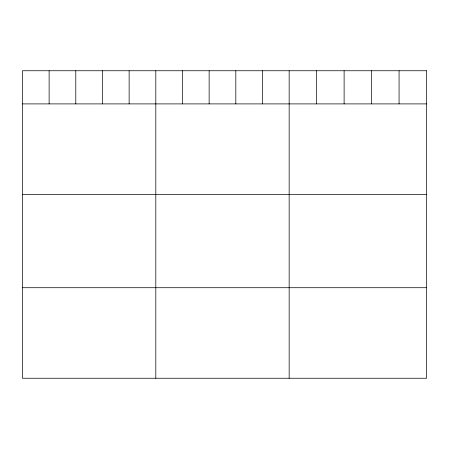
<?xml version="1.0" encoding="UTF-8"?>
<svg xmlns="http://www.w3.org/2000/svg" width="449" height="449" viewBox="0 0 449 449"><rect width="100%" height="100%" fill="white"/><g stroke="black" fill="none" stroke-linecap="round" stroke-linejoin="round"><path stroke-width="0.67" d="M22.45 103.899L426.55 103.899M22.45 194.434L426.55 194.434M22.45 287.714L426.55 287.714M399.071 70.746L399.071 103.899M371.592 70.746L371.592 103.899M344.114 70.746L344.114 103.899M316.635 70.746L316.635 103.899M289.156 70.746L289.156 378.254M262.485 70.746L262.485 103.899M235.815 70.746L235.815 103.899M209.144 70.746L209.144 103.899M182.474 70.746L182.474 103.899M155.803 70.746L155.803 378.254M129.132 70.746L129.132 103.899M102.462 70.746L102.462 103.899M75.791 70.746L75.791 103.899M49.121 70.746L49.121 103.899M426.55 70.746L22.45 70.746L22.45 378.254L426.55 378.254L426.55 70.746"/></g></svg>
